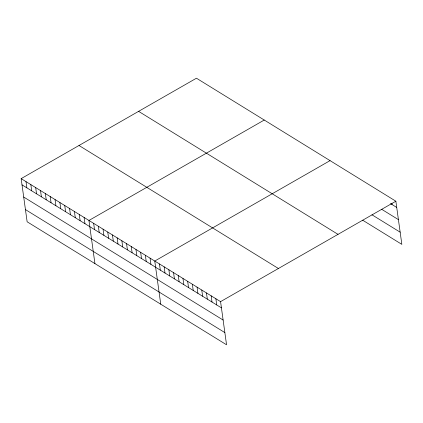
<?xml version="1.0" encoding="UTF-8"?>
<svg xmlns="http://www.w3.org/2000/svg" width="423" height="423" viewBox="0 0 423 423"><rect width="100%" height="100%" fill="white"/><g stroke="black" fill="none" stroke-linecap="round" stroke-linejoin="round"><path stroke-width="0.63" d="M21.15 178.633L220.568 301.636L226.554 344.787L27.135 221.784L21.15 178.633L196.446 78.213L395.865 201.216L401.85 244.367L362.68 220.203M264.248 120.037L88.952 220.452L94.937 263.603M330.056 160.624L154.76 261.044L160.745 304.195M220.568 301.636L395.865 201.216M390.461 203.569L396.726 207.434M381.705 209.316L398.418 219.622M371.954 214.784L400.158 232.179M138.601 111.355L338.014 234.353M79.001 145.496L278.413 268.499M22.012 184.851L221.43 307.854M23.704 197.039L223.122 320.042M25.449 209.597L224.862 332.6M391.851 203.294L392.026 204.536M215.867 298.738L216.729 304.957M211.167 295.836L212.029 302.054M206.466 292.938L207.328 299.156M201.766 290.041L202.628 296.259M197.065 287.138L197.927 293.356M192.365 284.24L193.226 290.458M187.664 281.343L188.526 287.561M182.963 278.44L183.825 284.658M178.263 275.542L179.125 281.76M173.562 272.645L174.424 278.863M168.862 269.742L169.723 275.96M164.161 266.844L165.023 273.062M159.46 263.947L160.322 270.165M150.059 258.146L150.921 264.364M145.359 255.249L146.221 261.467M140.658 252.346L141.52 258.564M135.957 249.448L136.819 255.666M131.257 246.551L132.119 252.769M126.556 243.648L127.418 249.866M121.856 240.75L122.718 246.969M117.155 237.853L118.017 244.071M112.455 234.95L113.316 241.168M107.754 232.053L108.616 238.271M103.053 229.155L103.915 235.373M98.353 226.252L99.215 232.47M93.652 223.355L94.514 229.573M84.108 217.47L84.97 223.688M79.265 214.482L80.127 220.7M74.422 211.495L75.283 217.713M69.578 208.507L70.44 214.725M64.735 205.52L65.602 211.738M59.892 202.532L60.759 208.751M55.048 199.545L55.915 205.763M50.21 196.558L51.072 202.776M45.367 193.57L46.229 199.788M40.523 190.583L41.385 196.801M35.68 187.595L36.542 193.813M30.837 184.608L31.699 190.826M25.993 181.62L26.855 187.838"/></g></svg>
